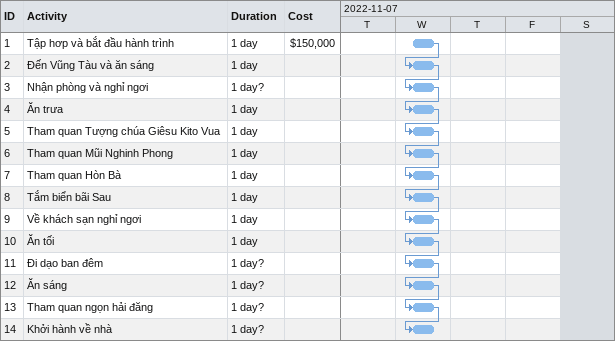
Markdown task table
| ID | Task | Duration | Start | Finish | Predecessors | Cost ($) |
|---|---|---|---|---|---|---|
| 1 | Tập hơp và bắt đầu hành trình | 1d | 2022-11-09 | 2022-11-09 |  | 150000 |
| 2 | Đến Vũng Tàu và ăn sáng | 1d | 2022-11-09 | 2022-11-09 | 1 |  |
| 3 | Nhận phòng và nghỉ ngơi | 1d? | 2022-11-09 | 2022-11-09 | 2 |  |
| 4 | Ăn trưa | 1d | 2022-11-09 | 2022-11-09 | 3 |  |
| 5 | Tham quan Tượng chúa Giêsu Kito Vua | 1d | 2022-11-09 | 2022-11-09 | 4 |  |
| 6 | Tham quan Mũi Nghinh Phong | 1d | 2022-11-09 | 2022-11-09 | 5 |  |
| 7 | Tham quan Hòn Bà | 1d | 2022-11-09 | 2022-11-09 | 6 |  |
| 8 | Tắm biển bãi Sau | 1d | 2022-11-09 | 2022-11-09 | 7 |  |
| 9 | Về khách sạn nghỉ ngơi | 1d | 2022-11-09 | 2022-11-09 | 8 |  |
| 10 | Ăn tối | 1d | 2022-11-09 | 2022-11-09 | 9 |  |
| 11 | Đi dạo ban đêm | 1d? | 2022-11-09 | 2022-11-09 | 10 |  |
| 12 | Ăn sáng | 1d? | 2022-11-09 | 2022-11-09 | 11 |  |
| 13 | Tham quan ngọn hải đăng | 1d? | 2022-11-09 | 2022-11-09 | 12 |  |
| 14 | Khởi hành về nhà | 1d? | 2022-11-09 | 2022-11-09 | 13 |  |
